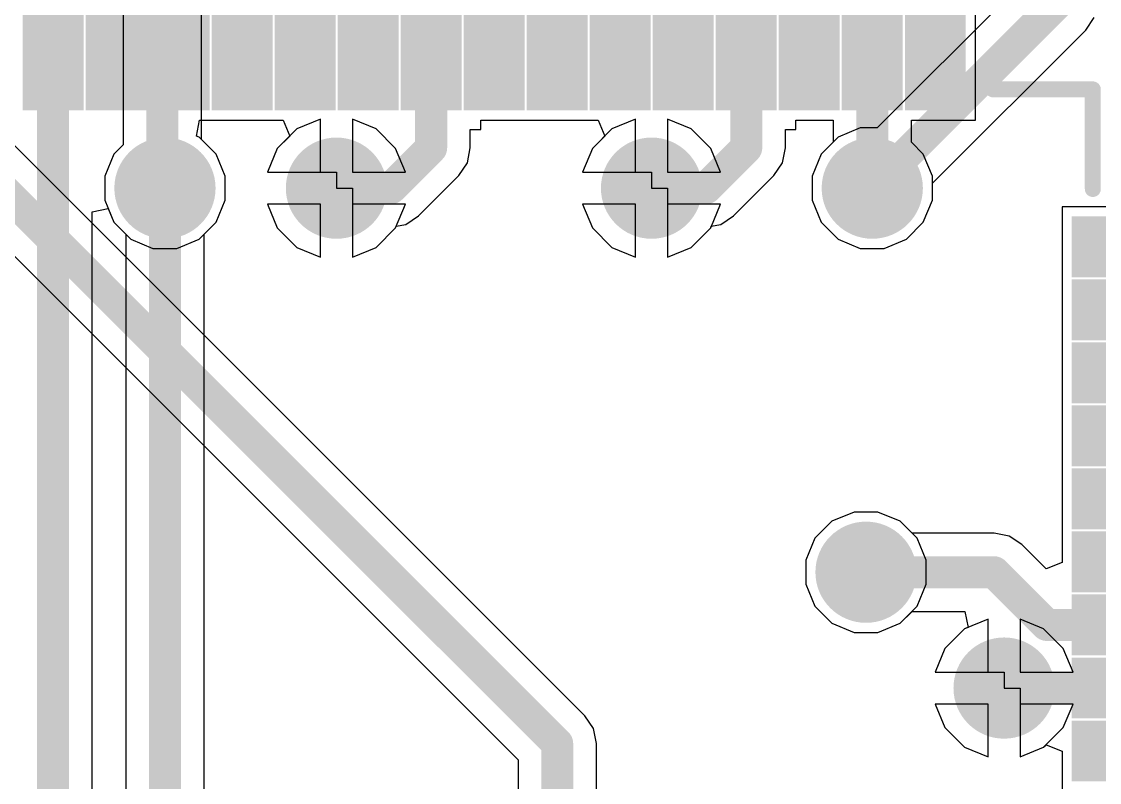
# Model space of a CAD drawing. Header units: millimetres. Extents: x -11 to 156, y -11 to 109.
# Drawn here: x 106.69 to 115.24, y 27.97 to 34.01 of the extents above; entities that cross this region are included whole.
import ezdxf

# ---------------------------------------------------------------- set-up
doc = ezdxf.new("R2010")
doc.units = ezdxf.units.MM
for name, color, linetype in [('BottomLayer', 5, 'Continuous'), ('BottomSolder', 6, 'Continuous'), ('TopLayer', 1, 'Continuous'), ('TopOverlay', 2, 'Continuous'), ('TopPaste', 8, 'Continuous'), ('TopSolder', 216, 'Continuous'), ('ViaHoleLayer', 16, 'Continuous')]:
    doc.layers.add(name, color=color, linetype=linetype)

# ---------------------------------------------------------------- blocks, each defined once
blk = doc.blocks.new('64_TQFP__10_10__11')
at = {"layer": 'TopLayer'}
for points in [[(-6.404998619999999, 0.39000176), (-4.934999019999999, 0.39000176), (-4.934999019999999, 0.11000232), (-6.404998619999999, 0.11000232)], [(-6.404998619999999, -0.10999724), (-4.934999019999999, -0.10999724), (-4.934999019999999, -0.38999668), (-6.404998619999999, -0.38999668)], [(-6.404998619999999, -0.60999878), (-4.934999019999999, -0.60999878), (-4.934999019999999, -0.8899982200000001), (-6.404998619999999, -0.8899982200000001)], [(-6.404998619999999, -1.10999778), (-4.934999019999999, -1.10999778), (-4.934999019999999, -1.38999722), (-6.404998619999999, -1.38999722)], [(-6.404998619999999, -1.60999678), (-4.934999019999999, -1.60999678), (-4.934999019999999, -1.88999622), (-6.404998619999999, -1.88999622)], [(-6.404998619999999, -2.10999832), (-4.934999019999999, -2.10999832), (-4.934999019999999, -2.38999776), (-6.404998619999999, -2.38999776)], [(-6.404998619999999, -2.60999732), (-4.934999019999999, -2.60999732), (-4.934999019999999, -2.88999676), (-6.404998619999999, -2.88999676)], [(-6.404998619999999, -3.10999886), (-4.934999019999999, -3.10999886), (-4.934999019999999, -3.3899983), (-6.404998619999999, -3.3899983)], [(-6.404998619999999, -3.60999786), (-4.934999019999999, -3.60999786), (-4.934999019999999, -3.8899973), (-6.404998619999999, -3.8899973)], [(-3.88999984, -6.404996079999999), (-3.88999984, -4.93499648), (-3.6100004, -4.93499648), (-3.6100004, -6.404996079999999)], [(-3.390000839999999, -6.404996079999999), (-3.390000839999999, -4.93499648), (-3.1100014, -4.93499648), (-3.1100014, -6.404996079999999)], [(-2.8899993, -6.404996079999999), (-2.8899993, -4.93499648), (-2.60999986, -4.93499648), (-2.60999986, -6.404996079999999)], [(-2.3900003, -6.404996079999999), (-2.3900003, -4.93499648), (-2.11000086, -4.93499648), (-2.11000086, -6.404996079999999)], [(-1.88999876, -6.404996079999999), (-1.88999876, -4.93499648), (-1.60999932, -4.93499648), (-1.60999932, -6.404996079999999)], [(-1.38999976, -6.404996079999999), (-1.38999976, -4.93499648), (-1.11000032, -4.93499648), (-1.11000032, -6.404996079999999)], [(-0.89000076, -6.404996079999999), (-0.89000076, -4.93499648), (-0.61000132, -4.93499648), (-0.61000132, -6.404996079999999)], [(-0.38999922, -6.404996079999999), (-0.38999922, -4.93499648), (-0.10999978, -4.93499648), (-0.10999978, -6.404996079999999)], [(0.10999978, -6.404996079999999), (0.10999978, -4.93499648), (0.38999922, -4.93499648), (0.38999922, -6.404996079999999)], [(0.61000132, -6.404996079999999), (0.61000132, -4.93499648), (0.89000076, -4.93499648), (0.89000076, -6.404996079999999)], [(1.11000032, -6.404996079999999), (1.11000032, -4.93499648), (1.38999976, -4.93499648), (1.38999976, -6.404996079999999)], [(1.60999932, -6.404996079999999), (1.60999932, -4.93499648), (1.88999876, -4.93499648), (1.88999876, -6.404996079999999)], [(2.11000086, -6.404996079999999), (2.11000086, -4.93499648), (2.3900003, -4.93499648), (2.3900003, -6.404996079999999)], [(2.60999986, -6.404996079999999), (2.60999986, -4.93499648), (2.8899993, -4.93499648), (2.8899993, -6.404996079999999)], [(3.1100014, -6.404996079999999), (3.1100014, -4.93499648), (3.390000839999999, -4.93499648), (3.390000839999999, -6.404996079999999)]]:
    blk.add_hatch(color=1, dxfattribs=at).paths.add_polyline_path(points)
at = {"layer": 'TopPaste'}
for points in [[(-6.404998619999999, 0.39000176), (-4.934999019999999, 0.39000176), (-4.934999019999999, 0.11000232), (-6.404998619999999, 0.11000232)], [(-6.404998619999999, -0.10999724), (-4.934999019999999, -0.10999724), (-4.934999019999999, -0.38999668), (-6.404998619999999, -0.38999668)], [(-6.404998619999999, -0.60999878), (-4.934999019999999, -0.60999878), (-4.934999019999999, -0.8899982200000001), (-6.404998619999999, -0.8899982200000001)], [(-6.404998619999999, -1.10999778), (-4.934999019999999, -1.10999778), (-4.934999019999999, -1.38999722), (-6.404998619999999, -1.38999722)], [(-6.404998619999999, -1.60999678), (-4.934999019999999, -1.60999678), (-4.934999019999999, -1.88999622), (-6.404998619999999, -1.88999622)], [(-6.404998619999999, -2.10999832), (-4.934999019999999, -2.10999832), (-4.934999019999999, -2.38999776), (-6.404998619999999, -2.38999776)], [(-6.404998619999999, -2.60999732), (-4.934999019999999, -2.60999732), (-4.934999019999999, -2.88999676), (-6.404998619999999, -2.88999676)], [(-6.404998619999999, -3.10999886), (-4.934999019999999, -3.10999886), (-4.934999019999999, -3.3899983), (-6.404998619999999, -3.3899983)], [(-6.404998619999999, -3.60999786), (-4.934999019999999, -3.60999786), (-4.934999019999999, -3.8899973), (-6.404998619999999, -3.8899973)], [(-3.88999984, -6.404996079999999), (-3.88999984, -4.93499648), (-3.6100004, -4.93499648), (-3.6100004, -6.404996079999999)], [(-3.390000839999999, -6.404996079999999), (-3.390000839999999, -4.93499648), (-3.1100014, -4.93499648), (-3.1100014, -6.404996079999999)], [(-2.8899993, -6.404996079999999), (-2.8899993, -4.93499648), (-2.60999986, -4.93499648), (-2.60999986, -6.404996079999999)], [(-2.3900003, -6.404996079999999), (-2.3900003, -4.93499648), (-2.11000086, -4.93499648), (-2.11000086, -6.404996079999999)], [(-1.88999876, -6.404996079999999), (-1.88999876, -4.93499648), (-1.60999932, -4.93499648), (-1.60999932, -6.404996079999999)], [(-1.38999976, -6.404996079999999), (-1.38999976, -4.93499648), (-1.11000032, -4.93499648), (-1.11000032, -6.404996079999999)], [(-0.89000076, -6.404996079999999), (-0.89000076, -4.93499648), (-0.61000132, -4.93499648), (-0.61000132, -6.404996079999999)], [(-0.38999922, -6.404996079999999), (-0.38999922, -4.93499648), (-0.10999978, -4.93499648), (-0.10999978, -6.404996079999999)], [(0.10999978, -6.404996079999999), (0.10999978, -4.93499648), (0.38999922, -4.93499648), (0.38999922, -6.404996079999999)], [(0.61000132, -6.404996079999999), (0.61000132, -4.93499648), (0.89000076, -4.93499648), (0.89000076, -6.404996079999999)], [(1.11000032, -6.404996079999999), (1.11000032, -4.93499648), (1.38999976, -4.93499648), (1.38999976, -6.404996079999999)], [(1.60999932, -6.404996079999999), (1.60999932, -4.93499648), (1.88999876, -4.93499648), (1.88999876, -6.404996079999999)], [(2.11000086, -6.404996079999999), (2.11000086, -4.93499648), (2.3900003, -4.93499648), (2.3900003, -6.404996079999999)], [(2.60999986, -6.404996079999999), (2.60999986, -4.93499648), (2.8899993, -4.93499648), (2.8899993, -6.404996079999999)], [(3.1100014, -6.404996079999999), (3.1100014, -4.93499648), (3.390000839999999, -4.93499648), (3.390000839999999, -6.404996079999999)]]:
    blk.add_hatch(color=8, dxfattribs=at).paths.add_polyline_path(points)
at = {"layer": 'TopSolder'}
for points in [[(-6.506598619999999, 0.49160176), (-4.83339902, 0.49160176), (-4.83339902, 0.00840232), (-6.506598619999999, 0.00840232)], [(-6.506598619999999, -0.00839724), (-4.83339902, -0.00839724), (-4.83339902, -0.49159668), (-6.506598619999999, -0.49159668)], [(-6.506598619999999, -0.5083987799999999), (-4.83339902, -0.5083987799999999), (-4.83339902, -0.99159822), (-6.506598619999999, -0.99159822)], [(-6.506598619999999, -1.00839778), (-4.83339902, -1.00839778), (-4.83339902, -1.49159722), (-6.506598619999999, -1.49159722)], [(-6.506598619999999, -1.50839678), (-4.83339902, -1.50839678), (-4.83339902, -1.99159622), (-6.506598619999999, -1.99159622)], [(-6.506598619999999, -2.00839832), (-4.83339902, -2.00839832), (-4.83339902, -2.49159776), (-6.506598619999999, -2.49159776)], [(-6.506598619999999, -2.50839732), (-4.83339902, -2.50839732), (-4.83339902, -2.99159676), (-6.506598619999999, -2.99159676)], [(-6.506598619999999, -3.00839886), (-4.83339902, -3.00839886), (-4.83339902, -3.4915983), (-6.506598619999999, -3.4915983)], [(-6.506598619999999, -3.50839786), (-4.83339902, -3.50839786), (-4.83339902, -3.9915973), (-6.506598619999999, -3.9915973)], [(-3.99159984, -6.50659608), (-3.99159984, -4.833396479999999), (-3.5084004, -4.833396479999999), (-3.5084004, -6.50659608)], [(-3.49160084, -6.50659608), (-3.49160084, -4.833396479999999), (-3.0084014, -4.833396479999999), (-3.0084014, -6.50659608)], [(-2.9915993, -6.50659608), (-2.9915993, -4.833396479999999), (-2.508399859999999, -4.833396479999999), (-2.508399859999999, -6.50659608)], [(-2.4916003, -6.50659608), (-2.4916003, -4.833396479999999), (-2.00840086, -4.833396479999999), (-2.00840086, -6.50659608)], [(-1.99159876, -6.50659608), (-1.99159876, -4.833396479999999), (-1.50839932, -4.833396479999999), (-1.50839932, -6.50659608)], [(-1.49159976, -6.50659608), (-1.49159976, -4.833396479999999), (-1.00840032, -4.833396479999999), (-1.00840032, -6.50659608)], [(-0.99160076, -6.50659608), (-0.99160076, -4.833396479999999), (-0.5084013199999999, -4.833396479999999), (-0.5084013199999999, -6.50659608)], [(-0.49159922, -6.50659608), (-0.49159922, -4.833396479999999), (-0.008399779999999963, -4.833396479999999), (-0.008399780000000037, -6.50659608)], [(0.008399779999999963, -6.50659608), (0.008399780000000037, -4.833396479999999), (0.49159922, -4.833396479999999), (0.49159922, -6.50659608)], [(0.5084013199999999, -6.50659608), (0.5084013199999999, -4.833396479999999), (0.99160076, -4.833396479999999), (0.99160076, -6.50659608)], [(1.00840032, -6.50659608), (1.00840032, -4.833396479999999), (1.49159976, -4.833396479999999), (1.49159976, -6.50659608)], [(1.50839932, -6.50659608), (1.50839932, -4.833396479999999), (1.99159876, -4.833396479999999), (1.99159876, -6.50659608)], [(2.00840086, -6.50659608), (2.00840086, -4.833396479999999), (2.4916003, -4.833396479999999), (2.4916003, -6.50659608)], [(2.508399859999999, -6.50659608), (2.508399859999999, -4.833396479999999), (2.9915993, -4.833396479999999), (2.9915993, -6.50659608)], [(3.0084014, -6.50659608), (3.0084014, -4.833396479999999), (3.49160084, -4.833396479999999), (3.49160084, -6.50659608)]]:
    blk.add_hatch(color=216, dxfattribs=at).paths.add_polyline_path(points)
at = {"layer": 'TopOverlay', "const_width": 0.127}
for points in [[(-5.00000016, -4.20999666), (-5.00000016, -4.99999762)], [(-4.209999199999999, -4.99999762), (-5.00000016, -4.99999762)]]:
    blk.add_lwpolyline(points, dxfattribs=at)
at = {"layer": 'TopOverlay', "const_width": 0.0635}
for points in [[(-5.03175016, -4.20999666, 1), (-4.96825016, -4.20999666, 1)], [(-5.03175016, -4.99999762, 1), (-4.96825016, -4.99999762, 1)], [(-5.03175016, -4.99999762, 1), (-4.96825016, -4.99999762, 1)], [(-4.2417492, -4.99999762, 1), (-4.1782492, -4.99999762, 1)]]:
    blk.add_lwpolyline(points, format="xyb", close=True, dxfattribs=at)

msp = doc.modelspace()

# ---------------------------------------------------------------- hatches: boundary and pattern name
at = {"layer": 'BottomLayer'}
h = msp.add_hatch(color=5, dxfattribs=at)
edge = h.paths.add_edge_path()
edge.add_arc((107.823, 32.6898), 0.2999994, 0, 360)
h = msp.add_hatch(color=5, dxfattribs=at)
edge = h.paths.add_edge_path()
edge.add_arc((109.18379992, 32.6898), 0.2999994, 0, 360)
h = msp.add_hatch(color=5, dxfattribs=at)
edge = h.paths.add_edge_path()
edge.add_arc((111.6838, 32.6898), 0.2999994, 0, 360)
h = msp.add_hatch(color=5, dxfattribs=at)
edge = h.paths.add_edge_path()
edge.add_arc((113.43520112, 32.6898), 0.2999994, 0, 360)
h = msp.add_hatch(color=5, dxfattribs=at)
edge = h.paths.add_edge_path()
edge.add_arc((113.3856, 29.6418), 0.2999994, 0, 360)
h = msp.add_hatch(color=5, dxfattribs=at)
edge = h.paths.add_edge_path()
edge.add_arc((114.4811528, 28.7224343), 0.2999994, 0, 360)
at = {"layer": 'BottomSolder'}
h = msp.add_hatch(color=6, dxfattribs=at)
edge = h.paths.add_edge_path()
edge.add_arc((107.823, 32.6898), 0.4015993999999999, 0, 360)
h = msp.add_hatch(color=6, dxfattribs=at)
edge = h.paths.add_edge_path()
edge.add_arc((109.18379992, 32.6898), 0.4015993999999999, 0, 360)
h = msp.add_hatch(color=6, dxfattribs=at)
edge = h.paths.add_edge_path()
edge.add_arc((111.6838, 32.6898), 0.4015993999999999, 0, 360)
h = msp.add_hatch(color=6, dxfattribs=at)
edge = h.paths.add_edge_path()
edge.add_arc((113.43520112, 32.6898), 0.4015993999999999, 0, 360)
h = msp.add_hatch(color=6, dxfattribs=at)
edge = h.paths.add_edge_path()
edge.add_arc((113.3856, 29.6418), 0.4015993999999999, 0, 360)
h = msp.add_hatch(color=6, dxfattribs=at)
edge = h.paths.add_edge_path()
edge.add_arc((114.4811528, 28.7224343), 0.4015993999999999, 0, 360)
at = {"layer": 'TopLayer'}
h = msp.add_hatch(color=1, dxfattribs=at)
edge = h.paths.add_edge_path()
edge.add_arc((107.823, 32.6898), 0.2999994, 0, 360)
h = msp.add_hatch(color=1, dxfattribs=at)
edge = h.paths.add_edge_path()
edge.add_arc((109.18379992, 32.6898), 0.2999994, 0, 360)
h = msp.add_hatch(color=1, dxfattribs=at)
edge = h.paths.add_edge_path()
edge.add_arc((111.6838, 32.6898), 0.2999994, 0, 360)
h = msp.add_hatch(color=1, dxfattribs=at)
edge = h.paths.add_edge_path()
edge.add_arc((113.43520112, 32.6898), 0.2999994, 0, 360)
h = msp.add_hatch(color=1, dxfattribs=at)
edge = h.paths.add_edge_path()
edge.add_arc((113.3856, 29.6418), 0.2999994, 0, 360)
h = msp.add_hatch(color=1, dxfattribs=at)
edge = h.paths.add_edge_path()
edge.add_arc((114.4811528, 28.7224343), 0.2999994, 0, 360)
at = {"layer": 'TopSolder'}
h = msp.add_hatch(color=216, dxfattribs=at)
edge = h.paths.add_edge_path()
edge.add_arc((107.823, 32.6898), 0.4015993999999999, 0, 360)
h = msp.add_hatch(color=216, dxfattribs=at)
edge = h.paths.add_edge_path()
edge.add_arc((109.18379992, 32.6898), 0.4015993999999999, 0, 360)
h = msp.add_hatch(color=216, dxfattribs=at)
edge = h.paths.add_edge_path()
edge.add_arc((111.6838, 32.6898), 0.4015993999999999, 0, 360)
h = msp.add_hatch(color=216, dxfattribs=at)
edge = h.paths.add_edge_path()
edge.add_arc((113.43520112, 32.6898), 0.4015993999999999, 0, 360)
h = msp.add_hatch(color=216, dxfattribs=at)
edge = h.paths.add_edge_path()
edge.add_arc((113.3856, 29.6418), 0.4015993999999999, 0, 360)
h = msp.add_hatch(color=216, dxfattribs=at)
edge = h.paths.add_edge_path()
edge.add_arc((114.4811528, 28.7224343), 0.4015993999999999, 0, 360)
at = {"layer": 'ViaHoleLayer'}
h = msp.add_hatch(color=16, dxfattribs=at)
edge = h.paths.add_edge_path()
edge.add_arc((107.823, 32.6898), 0.1499997, 0, 360)
h = msp.add_hatch(color=16, dxfattribs=at)
edge = h.paths.add_edge_path()
edge.add_arc((109.18379992, 32.6898), 0.1499997, 0, 360)
h = msp.add_hatch(color=16, dxfattribs=at)
edge = h.paths.add_edge_path()
edge.add_arc((111.6838, 32.6898), 0.1499997, 0, 360)
h = msp.add_hatch(color=16, dxfattribs=at)
edge = h.paths.add_edge_path()
edge.add_arc((113.43520112, 32.6898), 0.1499997, 0, 360)
h = msp.add_hatch(color=16, dxfattribs=at)
edge = h.paths.add_edge_path()
edge.add_arc((113.3856, 29.6418), 0.1499997, 0, 360)
h = msp.add_hatch(color=16, dxfattribs=at)
edge = h.paths.add_edge_path()
edge.add_arc((114.4811528, 28.7224343), 0.1499997, 0, 360)

# ---------------------------------------------------------------- linework, layer by layer
at = {"layer": 'BottomLayer'}
for p, q in [((107.49162906, 40.93827728), (107.49162906, 33.03414018)), ((111.15494914, 28.50194706), (101.1339481, 38.5229481)), ((100.78547534, 37.99242846), (110.6244295, 28.1534743)), ((108.11317214, 33.07533898), (108.11317214, 35.37075984)), ((114.59882846, 34.29292354), (113.47350432, 33.1675994)), ((115.1293481, 33.94445078), (115.19671652, 34.045271)), ((113.91300052, 32.7281032), (115.1293481, 33.94445078)), ((109.05679992, 33.2368398), (108.86998546, 33.1594587)), ((109.05679992, 32.8168), (109.05679992, 33.2368398)), ((109.49761438, 33.1594587), (109.31079992, 33.2368398)), ((109.31079992, 33.2368398), (109.31079992, 32.8168)), ((111.5568, 33.2368398), (111.36998554, 33.1594587)), ((111.5568, 32.8168), (111.5568, 33.2368398)), ((111.99761446, 33.1594587), (111.8108, 33.2368398)), ((111.8108, 33.2368398), (111.8108, 32.8168)), ((108.86998546, 33.1594587), (108.71414122, 33.00361445999999)), ((109.65345862, 33.00361445999999), (109.49761438, 33.1594587)), ((111.36998554, 33.1594587), (111.2141413, 33.00361445999999)), ((112.1534587, 33.00361445999999), (111.99761446, 33.1594587)), ((113.34016194, 33.1675994), (113.16454888, 33.09485888)), ((113.47350432, 33.1675994), (113.34016194, 33.1675994)), ((107.49162906, 33.03414018), (107.41794112, 32.96045224)), ((108.22805888, 32.96045224), (108.11317214, 33.07533898)), ((113.16454888, 33.09485888), (113.03014224, 32.96045224)), ((107.41794112, 32.96045224), (107.3452006, 32.78483918)), ((108.3007994, 32.78483918), (108.22805888, 32.96045224)), ((108.71414122, 33.00361445999999), (108.63676012, 32.8168)), ((109.73083972, 32.8168), (109.65345862, 33.00361445999999)), ((111.2141413, 33.00361445999999), (111.1367602, 32.8168)), ((112.2308398, 32.8168), (112.1534587, 33.00361445999999)), ((113.03014224, 32.96045224), (112.95740172, 32.78483918)), ((107.3452006, 32.78483918), (107.3452006, 32.59476082)), ((108.3007994, 32.59476082), (108.3007994, 32.78483918)), ((108.63676012, 32.8168), (109.05679992, 32.8168)), ((109.31079992, 32.8168), (109.73083972, 32.8168)), ((111.1367602, 32.8168), (111.5568, 32.8168)), ((111.8108, 32.8168), (112.2308398, 32.8168)), ((112.95740172, 32.78483918), (112.95740172, 32.59476082)), ((113.91300052, 32.59476082), (113.91300052, 32.7281032)), ((107.3452006, 32.59476082), (107.41794112, 32.41914775999999)), ((108.22805888, 32.41914775999999), (108.3007994, 32.59476082)), ((112.95740172, 32.59476082), (113.03014224, 32.41914775999999)), ((113.84026, 32.41914775999999), (113.91300052, 32.59476082)), ((109.05679992, 32.5628), (108.63676012, 32.5628)), ((108.63676012, 32.5628), (108.71414122, 32.37598554)), ((109.05679992, 32.1427602), (109.05679992, 32.5628)), ((109.73083972, 32.5628), (109.31079992, 32.5628)), ((109.31079992, 32.5628), (109.31079992, 32.1427602)), ((109.65345862, 32.37598554), (109.73083972, 32.5628)), ((111.5568, 32.5628), (111.1367602, 32.5628)), ((111.1367602, 32.5628), (111.2141413, 32.37598554)), ((111.5568, 32.1427602), (111.5568, 32.5628)), ((112.2308398, 32.5628), (111.8108, 32.5628)), ((111.8108, 32.5628), (111.8108, 32.1427602)), ((112.1534587, 32.37598554), (112.2308398, 32.5628)), ((107.41794112, 32.41914775999999), (107.55234776, 32.28474112)), ((108.09365224, 32.28474112), (108.22805888, 32.41914775999999)), ((113.03014224, 32.41914775999999), (113.16454888, 32.28474112)), ((113.70585336, 32.28474112), (113.84026, 32.41914775999999)), ((108.71414122, 32.37598554), (108.86998546, 32.22014129999999)), ((109.49761438, 32.22014129999999), (109.65345862, 32.37598554)), ((111.2141413, 32.37598554), (111.36998554, 32.22014129999999)), ((111.99761446, 32.22014129999999), (112.1534587, 32.37598554)), ((107.55234776, 32.28474112), (107.72796082, 32.2120006)), ((107.91803918, 32.2120006), (108.09365224, 32.28474112)), ((113.16454888, 32.28474112), (113.34016194, 32.2120006)), ((113.5302403, 32.2120006), (113.70585336, 32.28474112)), ((107.72796082, 32.2120006), (107.91803918, 32.2120006)), ((108.86998546, 32.22014129999999), (109.05679992, 32.1427602)), ((109.31079992, 32.1427602), (109.49761438, 32.22014129999999)), ((111.36998554, 32.22014129999999), (111.5568, 32.1427602)), ((111.8108, 32.1427602), (111.99761446, 32.22014129999999)), ((113.34016194, 32.2120006), (113.5302403, 32.2120006)), ((113.29056082, 30.1195994), (113.11494776, 30.04685888)), ((113.48063918, 30.1195994), (113.29056082, 30.1195994)), ((113.65625224, 30.04685888), (113.48063918, 30.1195994)), ((113.11494776, 30.04685888), (112.98054112, 29.91245224)), ((113.79065888, 29.91245224), (113.65625224, 30.04685888)), ((112.98054112, 29.91245224), (112.9078006, 29.73683918)), ((113.8633994, 29.73683918), (113.79065888, 29.91245224)), ((112.9078006, 29.73683918), (112.9078006, 29.54676082)), ((113.8633994, 29.54676082), (113.8633994, 29.73683918)), ((112.9078006, 29.54676082), (112.98054112, 29.37114776)), ((113.79065888, 29.37114776), (113.8633994, 29.54676082)), ((112.98054112, 29.37114776), (113.11494776, 29.23674112)), ((113.65625224, 29.23674112), (113.79065888, 29.37114776)), ((114.3541528, 29.2694741), (114.16733834, 29.192093)), ((114.3541528, 28.8494343), (114.3541528, 29.2694741)), ((114.79496726, 29.192093), (114.6081528, 29.2694741)), ((114.6081528, 29.2694741), (114.6081528, 28.8494343)), ((113.11494776, 29.23674112), (113.29056082, 29.16400059999999)), ((113.29056082, 29.16400059999999), (113.48063918, 29.16400059999999)), ((113.48063918, 29.16400059999999), (113.65625224, 29.23674112)), ((114.16733834, 29.192093), (114.0114941, 29.03624876)), ((114.9508115, 29.03624876), (114.79496726, 29.192093)), ((114.0114941, 29.03624876), (113.934113, 28.8494343)), ((115.0281926, 28.8494343), (114.9508115, 29.03624876)), ((113.934113, 28.8494343), (114.3541528, 28.8494343)), ((114.6081528, 28.8494343), (115.0281926, 28.8494343)), ((114.3541528, 28.5954343), (113.934113, 28.5954343)), ((113.934113, 28.5954343), (114.0114941, 28.40861984)), ((114.3541528, 28.1753945), (114.3541528, 28.5954343)), ((115.0281926, 28.5954343), (114.6081528, 28.5954343)), ((114.6081528, 28.5954343), (114.6081528, 28.1753945)), ((114.9508115, 28.40861984), (115.0281926, 28.5954343)), ((111.22231756, 28.40112684), (111.15494914, 28.50194706)), ((111.24597258, 28.28219896), (111.22231756, 28.40112684)), ((114.0114941, 28.40861984), (114.16733834, 28.2527756)), ((114.79496726, 28.2527756), (114.9508115, 28.40861984)), ((111.24597258, 24.46693862), (111.24597258, 28.28219896)), ((114.16733834, 28.2527756), (114.3541528, 28.1753945)), ((114.6081528, 28.1753945), (114.79496726, 28.2527756)), ((110.6244295, 28.1534743), (110.6244295, 24.51016434))]:
    msp.add_line(p, q, dxfattribs=at)
at = {"layer": 'BottomLayer', "const_width": 0.254}
for points in [[(107.8024006, 32.7103994), (107.8024006, 41.06700194)], [(100.9142, 38.3032), (110.93520104, 28.28219896)], [(113.43520112, 32.6898), (114.9096, 34.16419888)], [(107.8024006, 32.7103994), (107.823, 32.6898)], [(110.93520104, 24.10199904), (110.93520104, 28.28219896)]]:
    msp.add_lwpolyline(points, dxfattribs=at)
at = {"layer": 'BottomLayer', "const_width": 0.127}
for points in [[(107.7389006, 32.7103994, 1), (107.8659006, 32.7103994, 1)], [(107.7389006, 32.7103994, 1), (107.8659006, 32.7103994, 1)], [(107.7595, 32.6898, 1), (107.8865, 32.6898, 1)], [(113.37170112, 32.6898, 1), (113.49870112, 32.6898, 1)], [(110.87170104, 28.28219896, 1), (110.99870104, 28.28219896, 1)], [(110.87170104, 28.28219896, 1), (110.99870104, 28.28219896, 1)]]:
    msp.add_lwpolyline(points, format="xyb", close=True, dxfattribs=at)
at = {"layer": 'TopLayer'}
for p, q in [((114.25299984, 33.23059648), (114.25299984, 35.05619608)), ((108.07256008, 33.10359648), (108.09782038, 33.23059648)), ((108.09782038, 33.23059648), (108.7615173, 33.23059648)), ((108.7615173, 33.23059648), (108.81412324, 33.10359648)), ((110.32920022, 33.15439648), (110.32920022, 33.23059648)), ((110.32920022, 33.23059648), (111.26151738, 33.23059648)), ((111.26151738, 33.23059648), (111.31412332, 33.10359648)), ((112.8292003, 33.15439648), (112.8292003, 33.23059648)), ((112.8292003, 33.23059648), (113.12442958, 33.23059648)), ((113.12442958, 33.23059648), (113.12442958, 33.05473958)), ((113.74597266, 33.05473958), (113.74597266, 33.23059648)), ((113.74597266, 33.23059648), (114.25299984, 33.23059648)), ((108.09365224, 33.09485888), (108.07256008, 33.10359648)), ((108.81412324, 33.10359648), (108.71414122, 33.00361445999999)), ((110.24597204, 33.00940058), (110.24597204, 33.15439648)), ((110.24597204, 33.15439648), (110.32920022, 33.15439648)), ((111.31412332, 33.10359648), (111.2141413, 33.00361445999999)), ((112.74597212, 33.00940058), (112.74597212, 33.15439648)), ((112.74597212, 33.15439648), (112.8292003, 33.15439648)), ((108.22805888, 32.96045224), (108.09365224, 33.09485888)), ((113.12442958, 33.05473958), (113.03014224, 32.96045224)), ((113.84026, 32.96045224), (113.74597266, 33.05473958)), ((108.3007994, 32.78483918), (108.22805888, 32.96045224)), ((108.71414122, 33.00361445999999), (108.63676012, 32.8168)), ((110.22231702, 32.8904727), (110.24597204, 33.00940058)), ((111.2141413, 33.00361445999999), (111.1367602, 32.8168)), ((112.7223171, 32.8904727), (112.74597212, 33.00940058)), ((113.03014224, 32.96045224), (112.95740172, 32.78483918)), ((113.91300052, 32.78483918), (113.84026, 32.96045224)), ((110.1549486, 32.78965247999999), (110.22231702, 32.8904727)), ((112.65494868, 32.78965247999999), (112.7223171, 32.8904727)), ((108.3007994, 32.59476082), (108.3007994, 32.78483918)), ((108.63676012, 32.8168), (109.18379992, 32.8168)), ((109.18379992, 32.8168), (109.18379992, 32.6898)), ((109.83534802, 32.4700519), (110.1549486, 32.78965247999999)), ((111.1367602, 32.8168), (111.6838, 32.8168)), ((111.6838, 32.8168), (111.6838, 32.6898)), ((112.3353481, 32.4700519), (112.65494868, 32.78965247999999)), ((112.95740172, 32.78483918), (112.95740172, 32.59476082)), ((113.91300052, 32.59476082), (113.91300052, 32.78483918)), ((109.18379992, 32.6898), (109.31079992, 32.6898)), ((109.31079992, 32.6898), (109.31079992, 32.1427602)), ((111.6838, 32.6898), (111.8108, 32.6898)), ((111.8108, 32.6898), (111.8108, 32.1427602)), ((108.22805888, 32.41914775999999), (108.3007994, 32.59476082)), ((112.95740172, 32.59476082), (113.03014224, 32.41914775999999)), ((113.84026, 32.41914775999999), (113.91300052, 32.59476082)), ((107.24597042, 32.50245468), (107.37297042, 32.52771752)), ((107.24597042, 24.97349082), (107.24597042, 32.50245468)), ((107.37297042, 32.52771752), (107.41794112, 32.41914775999999)), ((109.05679992, 32.5628), (108.63676012, 32.5628)), ((108.63676012, 32.5628), (108.71414122, 32.37598554)), ((109.05679992, 32.1427602), (109.05679992, 32.5628)), ((111.5568, 32.5628), (111.1367602, 32.5628)), ((111.1367602, 32.5628), (111.2141413, 32.37598554)), ((111.5568, 32.1427602), (111.5568, 32.5628)), ((116.76799862, 32.54119729999999), (114.94239902, 32.54119729999999)), ((114.94239902, 32.54119729999999), (114.94239902, 31.90559786)), ((107.41794112, 32.41914775999999), (107.51222846, 32.32486041999999)), ((108.13377154, 32.32486041999999), (108.22805888, 32.41914775999999)), ((109.7345278, 32.40268348), (109.83534802, 32.4700519)), ((112.23452788, 32.40268348), (112.3353481, 32.4700519)), ((113.03014224, 32.41914775999999), (113.16454888, 32.28474112)), ((113.70585336, 32.28474112), (113.84026, 32.41914775999999)), ((108.71414122, 32.37598554), (108.86998546, 32.22014129999999)), ((109.49761438, 32.22014129999999), (109.65345862, 32.37598554)), ((109.65345862, 32.37598554), (109.65823128, 32.38750698)), ((109.65823128, 32.38750698), (109.7345278, 32.40268348)), ((111.2141413, 32.37598554), (111.36998554, 32.22014129999999)), ((111.99761446, 32.22014129999999), (112.1534587, 32.37598554)), ((112.1534587, 32.37598554), (112.15823136, 32.38750698)), ((112.15823136, 32.38750698), (112.23452788, 32.40268348)), ((107.51222846, 32.32486041999999), (107.51222846, 24.8694702)), ((108.13377154, 24.99819486), (108.13377154, 32.32486041999999)), ((113.16454888, 32.28474112), (113.34016194, 32.2120006)), ((113.5302403, 32.2120006), (113.70585336, 32.28474112)), ((108.86998546, 32.22014129999999), (109.05679992, 32.1427602)), ((109.31079992, 32.1427602), (109.49761438, 32.22014129999999)), ((111.36998554, 32.22014129999999), (111.5568, 32.1427602)), ((111.8108, 32.1427602), (111.99761446, 32.22014129999999)), ((113.34016194, 32.2120006), (113.5302403, 32.2120006)), ((114.94239902, 31.90559786), (114.94239902, 30.90559732)), ((114.94239902, 30.90559732), (114.94239902, 29.72010566)), ((113.29056082, 30.1195994), (113.11494776, 30.04685888)), ((113.48063918, 30.1195994), (113.29056082, 30.1195994)), ((113.65625224, 30.04685888), (113.48063918, 30.1195994)), ((113.11494776, 30.04685888), (112.98054112, 29.91245224)), ((113.75053958, 29.95257154), (113.65625224, 30.04685888)), ((114.40160254, 29.95257154), (113.75053958, 29.95257154)), ((114.52053042, 29.92891651999999), (114.40160254, 29.95257154)), ((112.98054112, 29.91245224), (112.9078006, 29.73683918)), ((114.62135064, 29.8615481), (114.52053042, 29.92891651999999)), ((114.81539902, 29.66749972), (114.62135064, 29.8615481)), ((112.9078006, 29.73683918), (112.9078006, 29.54676082)), ((114.94239902, 29.72010566), (114.81539902, 29.66749972)), ((112.9078006, 29.54676082), (112.98054112, 29.37114776)), ((112.98054112, 29.37114776), (113.11494776, 29.23674112)), ((113.65625224, 29.23674112), (113.75053958, 29.33102846)), ((113.75053958, 29.33102846), (114.17088926, 29.33102846)), ((114.17088926, 29.33102846), (114.1961521, 29.20402846)), ((113.11494776, 29.23674112), (113.29056082, 29.16400059999999)), ((113.29056082, 29.16400059999999), (113.48063918, 29.16400059999999)), ((113.48063918, 29.16400059999999), (113.65625224, 29.23674112)), ((114.16733834, 29.192093), (114.0114941, 29.03624876)), ((114.1961521, 29.20402846), (114.16733834, 29.192093)), ((114.0114941, 29.03624876), (113.934113, 28.8494343)), ((113.934113, 28.8494343), (114.4811528, 28.8494343)), ((114.4811528, 28.8494343), (114.4811528, 28.7224343)), ((114.4811528, 28.7224343), (114.6081528, 28.7224343)), ((114.6081528, 28.7224343), (114.6081528, 28.1753945)), ((114.3541528, 28.5954343), (113.934113, 28.5954343)), ((113.934113, 28.5954343), (114.0114941, 28.40861984)), ((114.3541528, 28.1753945), (114.3541528, 28.5954343)), ((114.0114941, 28.40861984), (114.16733834, 28.2527756)), ((114.16733834, 28.2527756), (114.3541528, 28.1753945)), ((114.6081528, 28.1753945), (114.79496726, 28.2527756)), ((114.79496726, 28.2527756), (114.81539902, 28.27320736)), ((114.81539902, 28.27320736), (114.94239902, 28.22060142)), ((114.94239902, 28.22060142), (114.94239902, 27.03416996))]:
    msp.add_line(p, q, dxfattribs=at)
at = {"layer": 'TopLayer', "const_width": 0.254}
for points in [[(106.93519888, 24.97349082), (106.93519888, 34.14339628)], [(109.9352005, 33.00940058), (109.9352005, 34.14339628)], [(112.43520058, 33.00940058), (112.43520058, 34.14339628)], [(113.43520112, 32.6898), (113.43520112, 34.14339628)], [(109.61559992, 32.6898), (109.9352005, 33.00940058)], [(112.1156, 32.6898), (112.43520058, 33.00940058)], [(107.823, 24.8694702), (107.823, 32.6898)], [(109.18379992, 32.6898), (109.61559992, 32.6898)], [(111.6838, 32.6898), (112.1156, 32.6898)], [(113.3856, 29.6418), (114.40160254, 29.6418)], [(114.40160254, 29.6418), (114.82000404, 29.22339849999999)], [(114.82000404, 29.22339849999999), (115.85519882, 29.22339849999999)], [(114.4811528, 28.7224343), (114.4816354, 28.7229169)], [(114.4816354, 28.7229169), (115.85471876, 28.7229169)]]:
    msp.add_lwpolyline(points, dxfattribs=at)
at = {"layer": 'TopLayer', "const_width": 0.127}
for points in [[(109.8717005, 33.00940058, 1), (109.9987005, 33.00940058, 1)], [(109.8717005, 33.00940058, 1), (109.9987005, 33.00940058, 1)], [(112.37170058, 33.00940058, 1), (112.49870058, 33.00940058, 1)], [(112.37170058, 33.00940058, 1), (112.49870058, 33.00940058, 1)], [(107.7595, 32.6898, 1), (107.8865, 32.6898, 1)], [(109.12029992, 32.6898, 1), (109.24729992, 32.6898, 1)], [(109.55209992, 32.6898, 1), (109.67909992, 32.6898, 1)], [(109.55209992, 32.6898, 1), (109.67909992, 32.6898, 1)], [(111.6203, 32.6898, 1), (111.7473, 32.6898, 1)], [(112.0521, 32.6898, 1), (112.1791, 32.6898, 1)], [(112.0521, 32.6898, 1), (112.1791, 32.6898, 1)], [(113.37170112, 32.6898, 1), (113.49870112, 32.6898, 1)], [(113.3221, 29.6418, 1), (113.4491, 29.6418, 1)], [(114.33810254, 29.6418, 1), (114.46510254, 29.6418, 1)], [(114.33810254, 29.6418, 1), (114.46510254, 29.6418, 1)], [(114.75650404, 29.22339849999999, 1), (114.88350404, 29.22339849999999, 1)], [(114.75650404, 29.22339849999999, 1), (114.88350404, 29.22339849999999, 1)], [(114.4176528, 28.7224343, 1), (114.5446528, 28.7224343, 1)], [(114.4181354, 28.7229169, 1), (114.5451354, 28.7229169, 1)], [(114.4181354, 28.7229169, 1), (114.5451354, 28.7229169, 1)]]:
    msp.add_lwpolyline(points, format="xyb", close=True, dxfattribs=at)

# ---------------------------------------------------------------- block references
at = {"rotation": 180}
msp.add_blockref('64_TQFP__10_10__11', (110.1852, 28.4734), dxfattribs=at)

doc.saveas('drawing.dxf')
